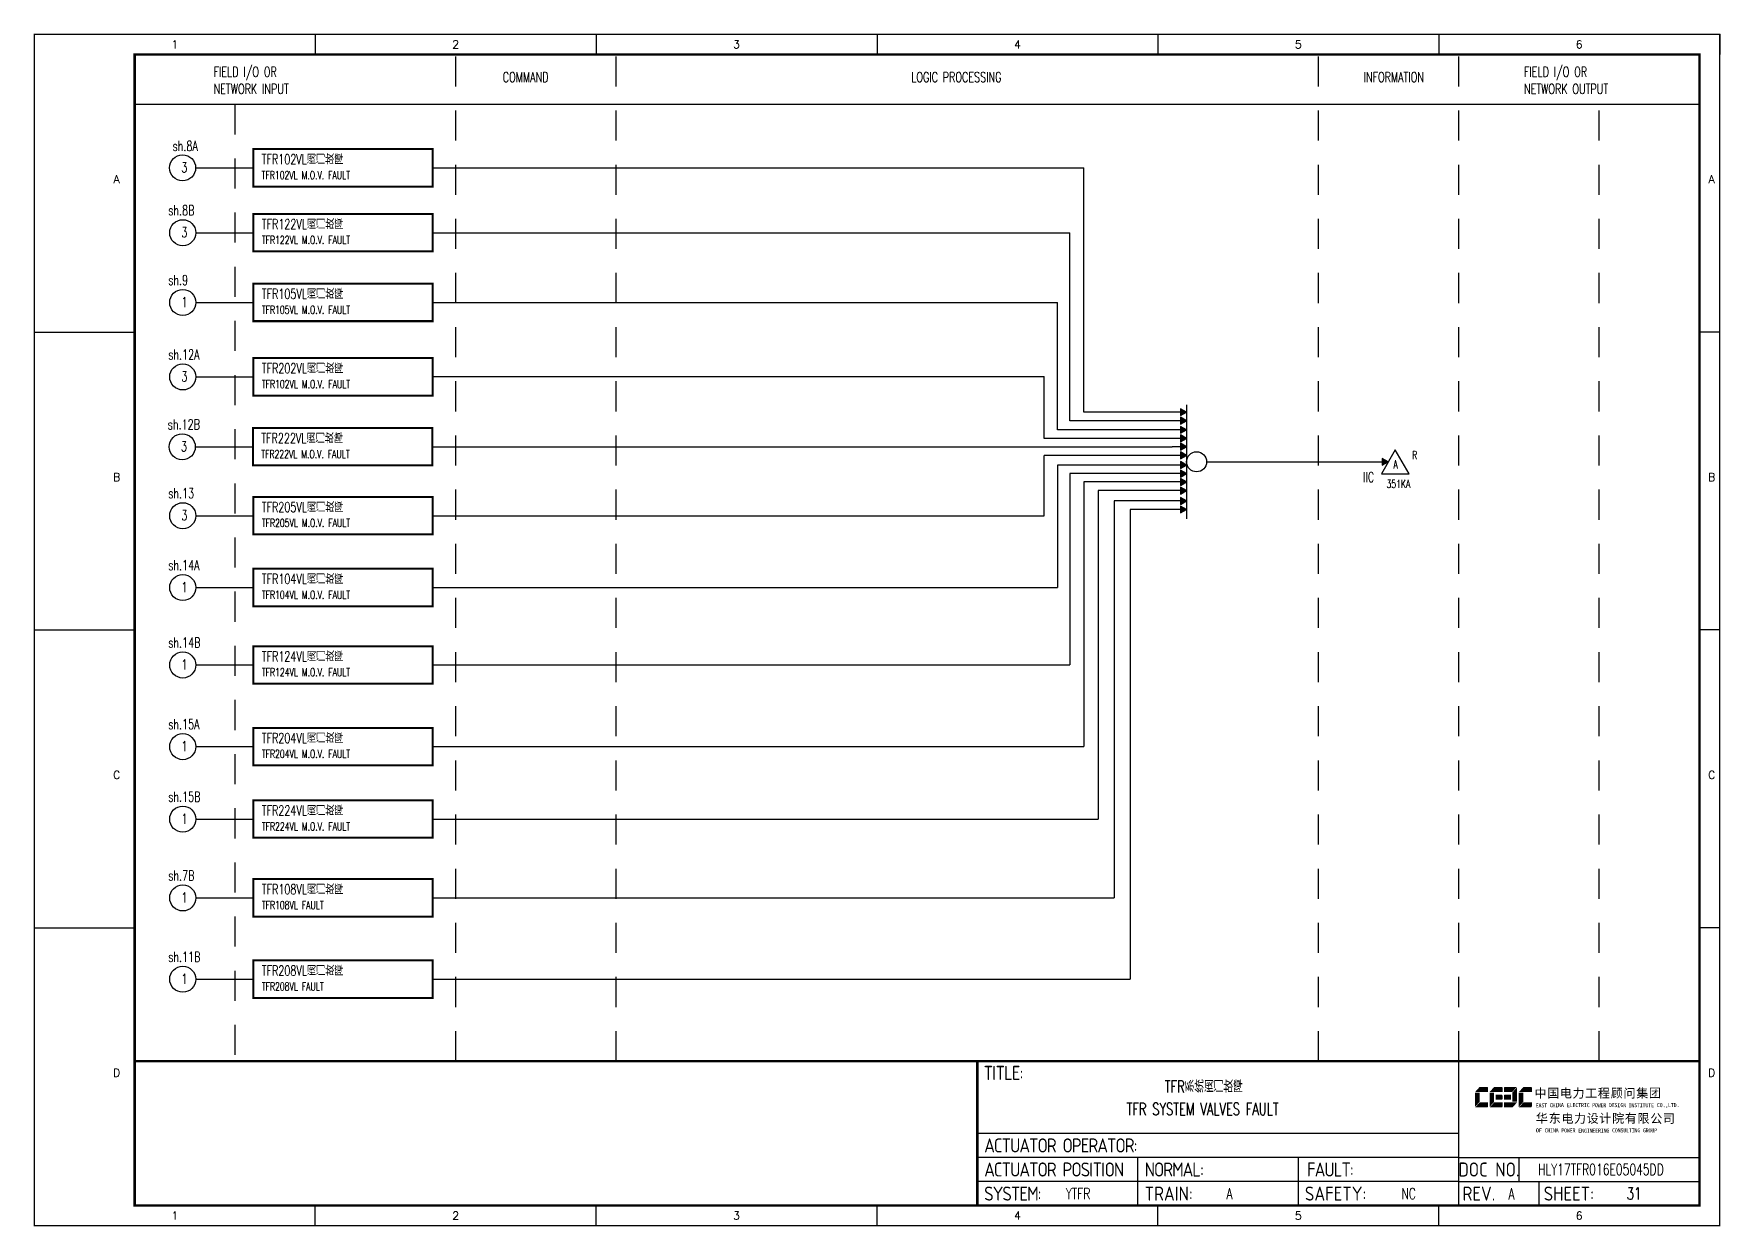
# Model space of a CAD drawing. Header units: millimetres. Extents: x 5560 to 16471, y 4607 to 8234.
# Drawn here: x 11674 to 12094.3, y 6775.8 to 7073.1 of the extents above; entities that cross this region are included whole.
import ezdxf
from ezdxf.enums import TextEntityAlignment as Align

# ---------------------------------------------------------------- set-up
doc = ezdxf.new("R2010")
doc.units = ezdxf.units.MM
doc.linetypes.add('JIS_02_0.7', pattern=[1.35, 0.75, -0.6])
for name, color, linetype in [('BORDER', 1, 'Continuous'), ('MLINE', 6, 'Continuous'), ('TITLE', 1, 'Continuous'), ('TK', 7, 'Continuous'), ('图框_外框线', 7, 'Continuous'), ('图框_标题栏文字', 6, 'Continuous')]:
    doc.layers.add(name, color=color, linetype=linetype)
doc.styles.add('ecepdi', font='simhei.ttf', dxfattribs={"width": 0.9})
doc.styles.get("Standard").update_dxf_attribs({"font": 'romans.shx', "width": 0.7, "bigfont": '@0hztxta.shx'})
doc.styles.add('工程字', font='gbenor.shx', dxfattribs={"bigfont": 'gbcbig.shx'})

# ---------------------------------------------------------------- blocks, each defined once
blk = doc.blocks.new('A$C1E0003F3')
h = blk.add_hatch(color=152)
edge = h.paths.add_edge_path()
edge.add_ellipse((5.15, 4.41), major_axis=(0, 0.211), ratio=0.769231, start_angle=-90, end_angle=0)
edge.add_line((5.15, 4.62), (3.22, 4.62))
edge.add_line((3.22, 4.62), (2.09, 3.35))
edge.add_line((2.09, 3.35), (5.32, 3.35))
edge.add_line((5.32, 3.35), (5.32, 4.41))
h.paths.add_polyline_path([(3.22, 3.23), (2.09, 3.23), (2.09, -0.36), (3.22, 0.91)])
edge = h.paths.add_edge_path()
edge.add_line((5.32, 0.81), (3.27, 0.81))
edge.add_line((3.27, 0.81), (2.13, -0.46))
edge.add_line((2.13, -0.46), (5.15, -0.46))
edge.add_ellipse((5.15, -0.25), major_axis=(0, 0.211), ratio=0.769231, start_angle=180, end_angle=270)
edge.add_line((5.32, -0.25), (5.32, 0.81))
h = blk.add_hatch(color=152)
edge = h.paths.add_edge_path()
edge.add_ellipse((8.78, 4.41), major_axis=(0, 0.211), ratio=0.769231, start_angle=-90, end_angle=0)
edge.add_line((8.78, 4.62), (6.84, 4.62))
edge.add_line((6.84, 4.62), (5.71, 3.35))
edge.add_line((5.71, 3.35), (8.94, 3.35))
edge.add_line((8.94, 3.35), (8.94, 4.41))
h.paths.add_polyline_path([(6.84, 3.23), (5.71, 3.23), (5.71, -0.36), (6.84, 0.91)])
edge = h.paths.add_edge_path()
edge.add_ellipse((8.78, 2.49), major_axis=(0, 0.211), ratio=0.769231, start_angle=-90, end_angle=0)
edge.add_line((8.78, 2.7), (7.22, 2.7))
edge.add_line((7.22, 2.7), (7.22, 1.44))
edge.add_line((7.22, 1.44), (8.78, 1.44))
edge.add_ellipse((8.78, 1.65), major_axis=(0, 0.211), ratio=0.769231, start_angle=180, end_angle=270)
edge.add_line((8.94, 1.65), (8.94, 2.49))
edge = h.paths.add_edge_path()
edge.add_line((8.94, 0.81), (6.89, 0.81))
edge.add_line((6.89, 0.81), (5.75, -0.46))
edge.add_line((5.75, -0.46), (8.78, -0.46))
edge.add_ellipse((8.78, -0.25), major_axis=(0, 0.211), ratio=0.769231, start_angle=180, end_angle=270)
edge.add_line((8.94, -0.25), (8.94, 0.81))
h = blk.add_hatch(color=1)
edge = h.paths.add_edge_path()
edge.add_line((12.48, 4.62), (9.46, 4.62))
edge.add_ellipse((9.46, 4.41), major_axis=(0, 0.211), ratio=0.769231, start_angle=0, end_angle=90)
edge.add_line((9.3, 4.41), (9.3, 3.35))
edge.add_line((9.3, 3.35), (11.35, 3.35))
edge.add_line((11.35, 3.35), (12.48, 4.62))
h.paths.add_polyline_path([(12.57, 4.56), (11.38, 3.23), (11.38, 0.93), (12.57, 0.93)])
edge = h.paths.add_edge_path()
edge.add_line((11.03, 2.7), (9.46, 2.7))
edge.add_ellipse((9.46, 2.49), major_axis=(0, 0.211), ratio=0.769231, start_angle=0, end_angle=90)
edge.add_line((9.3, 2.49), (9.3, 1.65))
edge.add_ellipse((9.46, 1.65), major_axis=(0, 0.211), ratio=0.769231, start_angle=90, end_angle=180)
edge.add_line((9.46, 1.44), (11.03, 1.44))
edge.add_line((11.03, 1.44), (11.03, 2.7))
h = blk.add_hatch(color=152)
edge = h.paths.add_edge_path()
edge.add_ellipse((16.11, 4.41), major_axis=(0, 0.211), ratio=0.769231, start_angle=-90, end_angle=0)
edge.add_line((16.11, 4.62), (14.14, 4.62))
edge.add_line((14.14, 4.62), (13, 3.35))
edge.add_line((13, 3.35), (16.27, 3.35))
edge.add_line((16.27, 3.35), (16.27, 4.41))
h.paths.add_polyline_path([(14.14, 3.23), (13, 3.23), (13, -0.36), (14.14, 0.91)])
edge = h.paths.add_edge_path()
edge.add_line((16.27, 0.81), (14.18, 0.81))
edge.add_line((14.18, 0.81), (13.04, -0.46))
edge.add_line((13.04, -0.46), (16.03, -0.46))
edge.add_ellipse((16.03, -0.15), major_axis=(0, 0.316), ratio=0.769231, start_angle=180, end_angle=270)
edge.add_line((16.27, -0.15), (16.27, 0.81))
h = blk.add_hatch(color=1)
edge = h.paths.add_edge_path()
edge.add_line((12.58, 0.79), (9.3, 0.79))
edge.add_line((9.3, 0.79), (9.3, -0.27))
edge.add_ellipse((9.46, -0.27), major_axis=(0, 0.211), ratio=0.769231, start_angle=90, end_angle=180)
edge.add_line((9.46, -0.48), (11.43, -0.48))
edge.add_line((11.43, -0.48), (12.58, 0.79))
at = {"layer": 'TITLE', "color": 7, "style": 'ecepdi'}
for s, p in [('中', (16.92, 1.94)), ('国', (20.09, 2)), ('电', (23.25, 1.99)), ('力', (26.39, 1.96)), ('程', (32.71, 1.98)), ('顾', (35.9, 1.98)), ('问', (39.09, 1.94)), ('集', (42.26, 1.98)), ('团', (45.42, 2.01)), ('工', (29.53, 1.95)), ('华', (17.24, -4.31)), ('东', (20.45, -4.29)), ('电', (23.62, -4.35)), ('力', (26.75, -4.32)), ('设', (29.92, -4.3)), ('计', (33.05, -4.31)), ('院', (36.26, -4.29)), ('有', (39.41, -4.29)), ('限', (42.57, -4.32)), ('公', (45.78, -4.38)), ('司', (48.91, -4.35))]:
    blk.add_text(s, height=2.2, dxfattribs=at).set_placement(p)
at = {"layer": 'TITLE', "color": 7, "style": 'ecepdi', "width": 0.975}
for s, p in [('E', (17.58, 0.02)), ('A', (18.29, 0.03)), ('S', (19, 0.03)), ('T', (19.7, 0.03)), ('C', (21.1, 0.09)), ('H', (21.77, 0.09)), ('I', (22.46, 0.09)), ('N', (23.17, 0.1)), ('A', (23.86, 0.1)), ('E', (25.35, 0.09)), ('L', (26.05, 0.11)), ('E', (26.76, 0.1)), ('C', (27.46, 0.12)), ('T', (28.18, 0.11)), ('R', (28.87, 0.1)), ('I', (29.57, 0.11)), ('C', (30.28, 0.1)), ('P', (31.64, 0.09)), ('O', (32.32, 0.08)), ('W', (33.03, 0.08)), ('E', (33.72, 0.08)), ('R', (34.42, 0.09)), ('D', (35.81, 0.1)), ('E', (36.52, 0.1)), ('S', (37.2, 0.1)), ('I', (37.91, 0.09)), ('G', (38.68, 0.11)), ('N', (39.38, 0.09)), ('I', (40.72, 0.07)), ('N', (41.43, 0.08)), ('S', (42.14, 0.08)), ('T', (42.83, 0.08)), ('I', (43.52, 0.09)), ('T', (44.22, 0.07)), ('U', (44.93, 0.07)), ('T', (45.63, 0.08)), ('E', (46.34, 0.09)), ('C', (47.76, 0.11)), ('O', (48.48, 0.1)), ('L', (50.56, 0.1)), ('T', (51.27, 0.1)), ('D', (51.96, 0.1)), ('.', (49.23, 0.1)), (',', (49.87, 0.1)), ('.', (52.72, 0.11)), ('O', (17.67, -6.18)), ('OF', (18.01, -6.2)), ('F', (18.37, -6.2)), ('C', (19.8, -6.19)), ('H', (20.47, -6.19)), ('I', (21.15, -6.19)), ('N', (21.87, -6.18)), ('A', (22.56, -6.18)), ('P', (23.98, -6.2)), ('O', (24.66, -6.21)), ('W', (25.36, -6.21)), ('E', (26.06, -6.21)), ('R', (26.75, -6.2)), ('E', (28.19, -6.24)), ('N', (28.91, -6.27)), ('G', (29.62, -6.26)), ('I', (30.32, -6.27)), ('N', (31.02, -6.27)), ('E', (31.7, -6.28)), ('E', (32.41, -6.27)), ('R', (33.1, -6.24)), ('I', (33.81, -6.24)), ('N', (34.51, -6.26)), ('G', (35.2, -6.24)), ('C', (36.61, -6.19)), ('O', (37.3, -6.21)), ('N', (38, -6.2)), ('S', (38.71, -6.21)), ('U', (39.41, -6.18)), ('L', (40.11, -6.18)), ('T', (40.81, -6.19)), ('I', (41.51, -6.21)), ('N', (42.2, -6.21)), ('G', (42.91, -6.17)), ('G', (44.29, -6.2)), ('R', (45, -6.21)), ('O', (45.69, -6.22)), ('U', (46.39, -6.2)), ('P', (47.1, -6.23))]:
    blk.add_text(s, height=1, dxfattribs=at).set_placement(p, align=Align.MIDDLE_CENTER)
blk = doc.blocks.new('A$C57484896')
for p, q in [((70, 297), (70, 292)), ((140, 297), (140, 292)), ((210, 297), (210, 292)), ((280, 297), (280, 292)), ((350, 297), (350, 292)), ((420, 297), (420, 292)), ((0, 222.75), (25, 222.75)), ((420, 222.75), (415, 222.75)), ((0, 148.5), (25, 148.5)), ((420, 148.5), (415, 148.5)), ((0, 74.25), (25, 74.25)), ((420, 74.25), (415, 74.25)), ((70, 0), (70, 5)), ((140, 0), (140, 5)), ((210, 0), (210, 5)), ((280, 0), (280, 5)), ((350, 0), (350, 5))]:
    blk.add_line(p, q)
at = {"layer": 'MLINE', "linetype": 'JIS_02_0.7', "ltscale": 10}
for p, q in [((105, 41), (105, 292)), ((145, 41), (145, 292)), ((320, 41), (320, 292)), ((355, 41), (355, 292)), ((50, 279.56), (50, 41)), ((390, 41), (390, 279.56))]:
    blk.add_line(p, q, dxfattribs=at)
at = {"layer": 'MLINE'}
blk.add_line((25, 279.56), (415, 279.56), dxfattribs=at)
at = {"layer": '图框_外框线'}
for p, q in [((355, 5), (355, 41)), ((355, 23), (235, 23)), ((355, 17), (235, 17)), ((275, 11), (275, 17)), ((315, 11), (315, 17)), ((355, 17), (415, 17)), ((370, 11), (370, 17)), ((355, 11), (235, 11)), ((355, 11), (235, 11)), ((275, 5), (275, 11)), ((315, 5), (315, 11)), ((355, 11), (415, 11)), ((375, 5), (375, 11))]:
    blk.add_line(p, q, dxfattribs=at)
for points, const_width in [([(0, 0), (420, 0), (420, 297), (0, 297)], 0.3), ([(25, 5), (415, 5), (415, 292), (25, 292)], 0.6)]:
    blk.add_lwpolyline(points, close=True, dxfattribs=dict(at, const_width=const_width))
at = {"layer": '图框_外框线', "const_width": 0.6}
blk.add_lwpolyline([(235, 41), (25, 41)], dxfattribs=at)
at = {"layer": '图框_外框线'}
blk.add_lwpolyline([(415, 41, 0.6, 0.6, 0), (235, 41, 0.6, 0.6, 0), (235, 5, 0, 0, 0)], format="xyseb", dxfattribs=at)
blk.add_blockref('A$C1E0003F3', (356.94, 29.95))
at = {"layer": 'MLINE', "char_height": 2.5, "width": 31.8959, "attachment_point": 1}
for s, insert in [('FIELD I/O OR', (44.67, 288.89)), ('COMMAND', (116.74, 287.58)), ('LOGIC PROCESSING', (218.52, 287.58)), ('INFORMATION', (331.25, 287.58)), ('FIELD I/O OR', (371.22, 288.89)), ('NETWORK INPUT', (44.67, 284.64)), ('NETWORK OUTPUT', (371.22, 284.64))]:
    blk.add_mtext(s, dxfattribs=dict(at, insert=insert))
at = {"layer": 'TK', "color": 3}
for s, p in [('1', (35, 294.5)), ('2', (105, 294.5)), ('3', (175, 294.5)), ('4', (245, 294.5)), ('5', (315, 294.5)), ('6', (385, 294.5)), ('1', (35, 2.5)), ('2', (105, 2.5)), ('3', (175, 2.5)), ('4', (245, 2.5)), ('5', (315, 2.5)), ('6', (385, 2.5))]:
    blk.add_text(s, height=2, dxfattribs=at).set_placement(p, align=Align.MIDDLE)
for s, p in [('A', (20.5, 259.88)), ('A', (418, 259.88)), ('B', (20.5, 185.62)), ('B', (418, 185.62)), ('C', (20.5, 111.38)), ('C', (418, 111.38)), ('D', (20.5, 37.12)), ('D', (418, 37.12))]:
    blk.add_text(s, height=2, dxfattribs=at).set_placement(p, align=Align.CENTER)
at = {"layer": '图框_标题栏文字', "char_height": 3.5, "style": '工程字'}
for s, insert, width, attachment_point in [('{\\T0.9; TITLE:}', (234.86, 38.09), 14.2249, 4), ('{\\T0.9; ACTUATOR OPERATOR:}', (235, 20), 40, 4), ('{\\T0.9; ACTUATOR POSITION}', (235, 14), 45, 4), ('{\\T0.9; NORMAL:}', (275, 14), 18.2557, 4), ('{\\T0.9; FAULT:}', (315.44, 14), 15, 4), ('DOC NO.', (362.5, 14), 15, 5), ('{\\T0.9; SYSTEM:}', (235, 8), 17.9526, 4), ('{\\T0.9; }TRAIN: ', (275, 8), 17.6638, 4), ('SAFETY:', (324.3, 8), 22.3993, 5), ('REV.', (360, 8), 10, 5), ('SHEET:', (382.42, 8), 20, 5)]:
    blk.add_mtext(s, dxfattribs=dict(at, insert=insert, width=width, attachment_point=attachment_point))

msp = doc.modelspace()

# ---------------------------------------------------------------- hatches: boundary and pattern name
msp.add_hatch(color=256).paths.add_polyline_path([(12011.56, 6966.36), (12010.06, 6967.22), (12010.06, 6965.49)])
at = {"layer": 'BORDER'}
for points in [[(11961.28, 6978.74), (11959.78, 6979.6), (11959.78, 6977.87)], [(11961.28, 6976.59), (11959.78, 6977.46), (11959.78, 6975.73)], [(11961.28, 6974.33), (11959.78, 6975.2), (11959.78, 6973.47)], [(11961.28, 6972.19), (11959.78, 6973.05), (11959.78, 6971.32)], [(11961.28, 6970.11), (11959.78, 6970.98), (11959.78, 6969.24)], [(11961.28, 6967.96), (11959.78, 6968.83), (11959.78, 6967.1)], [(11961.28, 6965.56), (11959.78, 6966.42), (11959.78, 6964.69)], [(11961.28, 6963.41), (11959.78, 6964.28), (11959.78, 6962.54)], [(11961.28, 6961.33), (11959.78, 6962.2), (11959.78, 6960.47)], [(11961.25, 6956.62), (11959.75, 6957.48), (11959.75, 6955.75)], [(11961.28, 6959.19), (11959.78, 6960.05), (11959.78, 6958.32)], [(11961.25, 6954.47), (11959.75, 6955.34), (11959.75, 6953.6)]]:
    msp.add_hatch(color=256, dxfattribs=at).paths.add_polyline_path(points)

# ---------------------------------------------------------------- linework, layer by layer
for p, q in [((11714.34, 7039.65), (11728.71, 7039.65)), ((11773.39, 7039.65), (11935.72, 7039.65)), ((11935.72, 6978.74), (11935.72, 7039.65)), ((11773.39, 7034.98), (11728.71, 7034.98)), ((11714.38, 7023.48), (11728.75, 7023.48)), ((11773.43, 7023.48), (11932.22, 7023.48)), ((11932.22, 6976.59), (11932.22, 7023.48)), ((11773.43, 7018.81), (11728.75, 7018.81)), ((11714.38, 7006.09), (11728.75, 7006.09)), ((11773.43, 7006.09), (11929.13, 7006.09)), ((11929.13, 6974.33), (11929.13, 7006.09)), ((11773.43, 7001.42), (11728.75, 7001.42)), ((11714.38, 6987.53), (11728.75, 6987.53)), ((11773.43, 6987.63), (11925.77, 6987.63)), ((11925.77, 6972.19), (11925.77, 6987.63)), ((11773.43, 6982.86), (11728.75, 6982.86)), ((11957.69, 6978.74), (11935.72, 6978.74)), ((11957.69, 6974.33), (11929.13, 6974.33)), ((11957.69, 6976.59), (11932.22, 6976.59)), ((11714.25, 6970.11), (11728.62, 6970.11)), ((11773.3, 6970.11), (11957.69, 6970.11)), ((11957.69, 6972.19), (11925.77, 6972.19)), ((11773.3, 6965.44), (11728.62, 6965.44)), ((11957.69, 6967.96), (11925.77, 6967.96)), ((11925.77, 6952.93), (11925.77, 6967.96)), ((11957.69, 6965.56), (11929.13, 6965.56)), ((11929.13, 6965.56), (11929.13, 6935.02)), ((11968.28, 6966.36), (12010.06, 6966.36)), ((11957.69, 6963.41), (11932.22, 6963.41)), ((11932.22, 6963.41), (11932.22, 6915.72)), ((11957.69, 6961.33), (11935.72, 6961.33)), ((11935.72, 6961.33), (11935.72, 6895.36)), ((11957.69, 6959.19), (11939.29, 6959.19)), ((11939.29, 6959.19), (11939.29, 6877.29)), ((11957.66, 6956.62), (11943.22, 6956.62)), ((11943.22, 6956.62), (11943.22, 6857.65)), ((11714.38, 6952.93), (11728.75, 6952.93)), ((11773.43, 6952.93), (11925.77, 6952.93)), ((11957.66, 6954.47), (11947.19, 6954.47)), ((11947.19, 6954.47), (11947.19, 6837.38)), ((11773.43, 6948.26), (11728.75, 6948.26)), ((11714.38, 6935.02), (11728.75, 6935.02)), ((11773.43, 6935.02), (11929.13, 6935.02)), ((11773.43, 6930.35), (11728.75, 6930.35)), ((11714.38, 6915.72), (11728.75, 6915.72)), ((11773.43, 6915.72), (11932.22, 6915.72)), ((11773.43, 6911.05), (11728.75, 6911.05)), ((11714.38, 6895.36), (11728.75, 6895.36)), ((11773.43, 6895.36), (11935.72, 6895.36)), ((11773.43, 6890.69), (11728.75, 6890.69)), ((11714.38, 6877.29), (11728.75, 6877.29)), ((11773.43, 6877.29), (11939.29, 6877.29)), ((11773.43, 6872.62), (11728.75, 6872.62)), ((11714.38, 6857.65), (11728.75, 6857.65)), ((11773.43, 6857.65), (11943.22, 6857.65)), ((11773.43, 6852.98), (11728.75, 6852.98)), ((11714.38, 6837.38), (11728.75, 6837.38)), ((11773.43, 6837.38), (11947.19, 6837.38)), ((11773.43, 6832.71), (11728.75, 6832.71))]:
    msp.add_line(p, q)
at = {"const_width": 0.5}
for points in [[(11728.71, 7044.32), (11773.39, 7044.32), (11773.39, 7034.98), (11728.71, 7034.98), (11728.71, 7044.32)], [(11728.75, 7028.15), (11773.43, 7028.15), (11773.43, 7018.81), (11728.75, 7018.81), (11728.75, 7028.15)], [(11728.75, 7010.76), (11773.43, 7010.76), (11773.43, 7001.42), (11728.75, 7001.42), (11728.75, 7010.76)], [(11728.75, 6992.2), (11773.43, 6992.2), (11773.43, 6982.86), (11728.75, 6982.86), (11728.75, 6992.2)], [(11728.62, 6974.78), (11773.3, 6974.78), (11773.3, 6965.44), (11728.62, 6965.44), (11728.62, 6974.78)], [(11728.75, 6957.6), (11773.43, 6957.6), (11773.43, 6948.26), (11728.75, 6948.26), (11728.75, 6957.6)], [(11728.75, 6939.69), (11773.43, 6939.69), (11773.43, 6930.35), (11728.75, 6930.35), (11728.75, 6939.69)], [(11728.75, 6920.39), (11773.43, 6920.39), (11773.43, 6911.05), (11728.75, 6911.05), (11728.75, 6920.39)], [(11728.75, 6900.03), (11773.43, 6900.03), (11773.43, 6890.69), (11728.75, 6890.69), (11728.75, 6900.03)], [(11728.75, 6881.96), (11773.43, 6881.96), (11773.43, 6872.62), (11728.75, 6872.62), (11728.75, 6881.96)], [(11728.75, 6862.32), (11773.43, 6862.32), (11773.43, 6852.98), (11728.75, 6852.98), (11728.75, 6862.32)], [(11728.75, 6842.05), (11773.43, 6842.05), (11773.43, 6832.71), (11728.75, 6832.71), (11728.75, 6842.05)]]:
    msp.add_lwpolyline(points, dxfattribs=at)
at = {"color": 1}
msp.add_lwpolyline([(12016.75, 6963.36), (12013.29, 6969.36), (12009.83, 6963.36)], close=True, dxfattribs=at)
msp.add_lwpolyline([(12011.56, 6966.36), (12010.06, 6967.22), (12010.06, 6965.49)], close=True)
for centre in [(11711.09, 7039.64), (11711.13, 7023.47), (11711.13, 7006.08), (11711.13, 6987.52), (11711, 6970.1), (11711.13, 6952.92), (11711.13, 6935.01), (11711.13, 6915.71), (11711.13, 6895.35), (11711.13, 6877.28), (11711.13, 6857.64), (11711.13, 6837.37)]:
    msp.add_circle(centre, 3.25, dxfattribs=at)
at = {"layer": 'BORDER'}
for p, q in [((11961.28, 6978.74), (11957.69, 6978.74)), ((11961.28, 6980.55), (11961.28, 6952.17)), ((11961.28, 6976.59), (11957.69, 6976.59)), ((11961.28, 6974.33), (11957.69, 6974.33)), ((11961.28, 6972.19), (11957.69, 6972.19)), ((11961.28, 6970.11), (11957.69, 6970.11)), ((11961.28, 6967.96), (11957.69, 6967.96)), ((11961.28, 6965.56), (11957.69, 6965.56)), ((11966.28, 6966.36), (11968.28, 6966.36)), ((11961.28, 6963.41), (11957.69, 6963.41)), ((11961.28, 6961.33), (11957.69, 6961.33)), ((11961.25, 6956.62), (11957.66, 6956.62)), ((11961.28, 6959.19), (11957.69, 6959.19)), ((11961.25, 6954.47), (11957.66, 6954.47))]:
    msp.add_line(p, q, dxfattribs=at)
for points in [[(11961.28, 6978.74), (11959.78, 6979.6), (11959.78, 6977.87)], [(11961.28, 6976.59), (11959.78, 6977.46), (11959.78, 6975.73)], [(11961.28, 6974.33), (11959.78, 6975.2), (11959.78, 6973.47)], [(11961.28, 6972.19), (11959.78, 6973.05), (11959.78, 6971.32)], [(11961.28, 6970.11), (11959.78, 6970.98), (11959.78, 6969.24)], [(11961.28, 6967.96), (11959.78, 6968.83), (11959.78, 6967.1)], [(11961.28, 6965.56), (11959.78, 6966.42), (11959.78, 6964.69)], [(11961.28, 6963.41), (11959.78, 6964.28), (11959.78, 6962.54)], [(11961.28, 6961.33), (11959.78, 6962.2), (11959.78, 6960.47)], [(11961.25, 6956.62), (11959.75, 6957.48), (11959.75, 6955.75)], [(11961.28, 6959.19), (11959.78, 6960.05), (11959.78, 6958.32)], [(11961.25, 6954.47), (11959.75, 6955.34), (11959.75, 6953.6)]]:
    msp.add_lwpolyline(points, close=True, dxfattribs=at)
msp.add_circle((11963.78, 6966.36), 2.5, dxfattribs=at)

# ---------------------------------------------------------------- block references
msp.add_blockref('A$C57484896', (11674.14, 6775.93))

# ---------------------------------------------------------------- texts
at = {"color": 1, "width": 0.7}
msp.add_text('A', height=2, dxfattribs=at).set_placement((12013.38, 6964.73), align=Align.CENTER)
at = {"attachment_point": 1}
for s, insert, char_height, width in [('sh.8A', (11708.6, 7046.35), 2.5, 73.0067), ('3', (11710.76, 7040.99), 2.5, 73.0067), ('TFR102VL阀门故障', (11730.79, 7043.04), 2.5, 73.0067), ('TFR102VL M.O.V. FAULT', (11730.79, 7038.83), 2, 73.0067), ('sh.8B', (11707.52, 7030.31), 2.5, 73.0067), ('3', (11710.8, 7024.82), 2.5, 73.0067), ('TFR122VL阀门故障', (11730.83, 7026.87), 2.5, 73.0067), ('TFR122VL M.O.V. FAULT', (11730.83, 7022.66), 2, 73.0067), ('sh.9', (11707.52, 7012.92), 2.5, 73.0067), ('1', (11710.8, 7007.43), 2.5, 73.0067), ('TFR105VL阀门故障', (11730.83, 7009.48), 2.5, 73.0067), ('TFR105VL M.O.V. FAULT', (11730.83, 7005.27), 2, 73.0067), ('sh.12A', (11707.52, 6994.36), 2.5, 73.0067), ('TFR202VL阀门故障', (11730.83, 6990.93), 2.5, 73.0067), ('3', (11710.8, 6988.87), 2.5, 73.0067), ('TFR102VL M.O.V. FAULT', (11730.83, 6986.72), 2, 73.0067), ('sh.12B', (11707.39, 6976.94), 2.5, 73.0067), ('TFR222VL阀门故障', (11730.7, 6973.5), 2.5, 73.0067), ('3', (11710.67, 6971.45), 2.5, 73.0067), ('TFR222VL M.O.V. FAULT', (11730.7, 6969.29), 2, 73.0067), ('R', (12017.51, 6969.05), 2, 73.0067), ('IIC', (12005.27, 6963.81), 2.5, 4.5039), ('351KA', (12011.12, 6961.84), 2, 73.0067), ('sh.13', (11707.52, 6959.76), 2.5, 73.0067), ('TFR205VL阀门故障', (11730.83, 6956.32), 2.5, 73.0067), ('3', (11710.8, 6954.27), 2.5, 73.0067), ('TFR205VL M.O.V. FAULT', (11730.83, 6952.11), 2, 73.0067), ('sh.14A', (11707.52, 6941.85), 2.5, 73.0067), ('1', (11710.8, 6936.36), 2.5, 73.0067), ('TFR104VL阀门故障', (11730.83, 6938.41), 2.5, 73.0067), ('TFR104VL M.O.V. FAULT', (11730.83, 6934.2), 2, 73.0067), ('sh.14B', (11707.52, 6922.55), 2.5, 73.0067), ('TFR124VL阀门故障', (11730.83, 6919.11), 2.5, 73.0067), ('1', (11710.8, 6917.06), 2.5, 73.0067), ('TFR124VL M.O.V. FAULT', (11730.83, 6914.9), 2, 73.0067), ('sh.15A', (11707.52, 6902.19), 2.5, 73.0067), ('TFR204VL阀门故障', (11730.83, 6898.75), 2.5, 73.0067), ('1', (11710.8, 6896.7), 2.5, 73.0067), ('TFR204VL M.O.V. FAULT', (11730.83, 6894.54), 2, 73.0067), ('sh.15B', (11707.52, 6884.12), 2.5, 73.0067), ('TFR224VL阀门故障', (11730.83, 6880.68), 2.5, 73.0067), ('1', (11710.8, 6878.63), 2.5, 73.0067), ('TFR224VL M.O.V. FAULT', (11730.83, 6876.47), 2, 73.0067), ('sh.7B', (11707.52, 6864.48), 2.5, 73.0067), ('TFR108VL阀门故障', (11730.83, 6861.05), 2.5, 73.0067), ('1', (11710.8, 6858.99), 2.5, 73.0067), ('TFR108VL FAULT', (11730.83, 6856.84), 2, 73.0067), ('sh.11B', (11707.52, 6844.2), 2.5, 73.0067), ('1', (11710.8, 6838.72), 2.5, 73.0067), ('TFR208VL阀门故障', (11730.83, 6840.77), 2.5, 73.0067), ('TFR208VL FAULT', (11730.83, 6836.56), 2, 73.0067), ('TFR系统阀门故障', (11955.85, 6812.11), 3, 77.1758), ('TFR SYSTEM VALVES FAULT', (11946.34, 6806.52), 3, 84.237), ('YTFR', (11931.18, 6785.32), 2.8, 8.5983), ('A', (11971.24, 6785.32), 2.8, 8.5983), ('NC', (12014.82, 6785.32), 2.8, 8.5983), ('A', (12041.51, 6785.25), 2.8, 8.5983)]:
    msp.add_mtext(s, dxfattribs=dict(at, insert=insert, char_height=char_height, width=width))
at = {"width": 0.7}
for tag, p, s, height in [('HLY17TFR016E05045DD', (12048.87, 6788.55), '', 2.8), ('31', (12071.01, 6782.43), '1', 3)]:
    msp.add_attdef(tag, p, s, height=height, dxfattribs=at)

doc.saveas('drawing.dxf')
